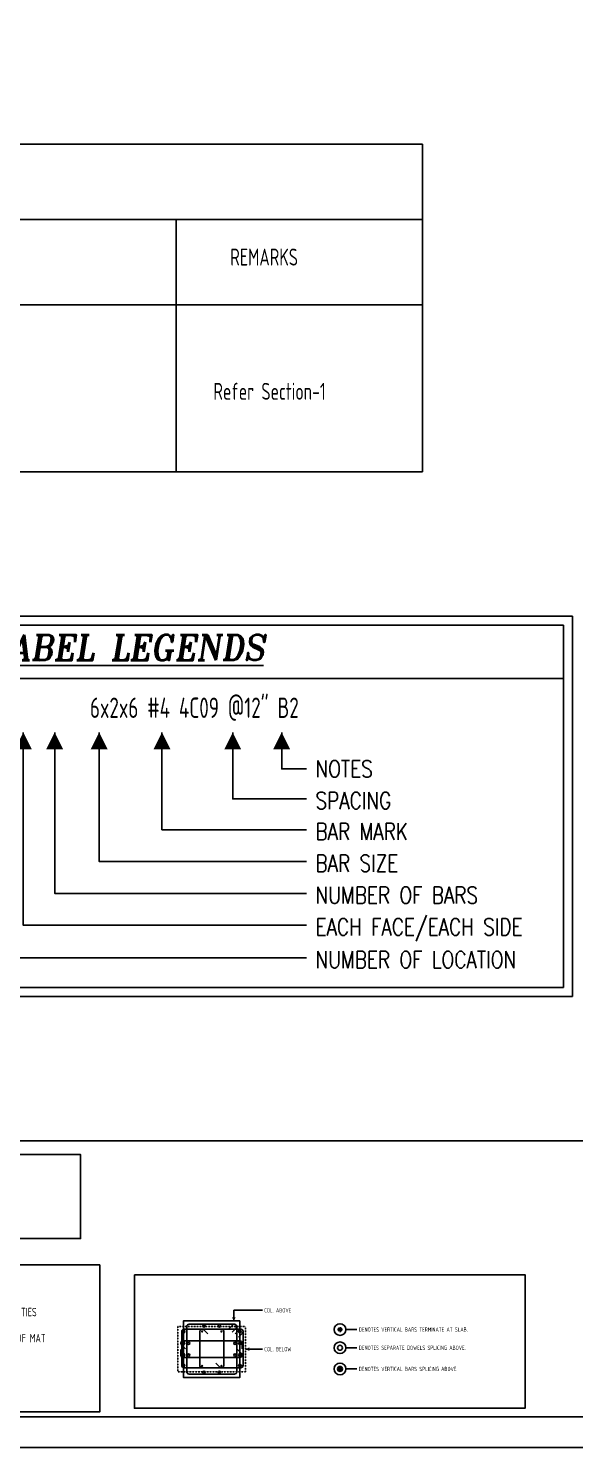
# Model space of a CAD drawing. Header units: inches. Extents: x -3675 to 25720, y -2273 to 5046.
# Drawn here: x -1771 to -1482, y -2273 to -1520 of the extents above; entities that cross this region are included whole.
import ezdxf
from ezdxf.enums import TextEntityAlignment as Align

# ---------------------------------------------------------------- set-up
doc = ezdxf.new("R2010")
doc.units = ezdxf.units.IN
doc.header["$LTSCALE"] = 0.025
doc.header["$MEASUREMENT"] = 0
doc.linetypes.add('HIDDEN', pattern=[6, 3, -3])
doc.layers.get('0').update_dxf_attribs({"linetype": 'CONTINUOUS'})
for name, color, linetype in [('0-25TEXT', 7, 'CONTINUOUS'), ('0-35', 3, 'CONTINUOUS'), ('0-35TEXT', 3, 'CONTINUOUS'), ('hidden', 7, 'HIDDEN'), ('REBARS', 4, 'CONTINUOUS')]:
    doc.layers.add(name, color=color, linetype=linetype)
doc.styles.add('AR', font='ARCHQUIK.shx', dxfattribs={"width": 0.8})
doc.styles.add('ATTR', font='romans.shx', dxfattribs={"width": 0.8, "height": 1.8645})
doc.styles.add('ROMANT', font='romant')

# ---------------------------------------------------------------- blocks, each defined once
blk = doc.blocks.new('leadrblk')
blk.add_lwpolyline([(0, 0, 0, 1, 0), (1, 0, 1, 1, 0)], format="xyseb")
blk = doc.blocks.new('A$C16F86EFF')
blk.add_line((-324.07, 168.73), (-4.8, 168.73))
at = {"layer": '0-25TEXT'}
for points in [[(-309.6, 140.1), (-309.6, 20.45), (-141.12, 20.45)], [(-291.39, 140.1), (-291.39, 37.81), (-141.12, 37.81)], [(-274.74, 140.1), (-274.74, 54.68), (-141.12, 54.68)], [(-251.12, 140.1), (-251.12, 71.56), (-141.12, 71.56)], [(-217.81, 140.1), (-217.81, 88.43), (-141.12, 88.43)], [(-180.24, 140.1), (-180.24, 104.83), (-141.12, 104.83)], [(-154.29, 140.1), (-154.29, 120.75), (-141.12, 120.75)]]:
    blk.add_lwpolyline(points, dxfattribs=at)
at = {"layer": '0-35', "color": 1}
for points in [[(-328.87, 201.72), (0, 201.72), (0, 0), (-328.87, 0)], [(-324.07, 196.92), (-4.8, 196.92), (-4.8, 4.8), (-324.07, 4.8)]]:
    blk.add_lwpolyline(points, close=True, dxfattribs=at)
at = {"layer": '0-25TEXT', "xscale": 8.998299212602461, "yscale": 3.60113385826844, "zscale": 4.800000000000001, "rotation": 270.0000046056895}
for p in [(-309.6, 140.1), (-291.39, 140.1), (-274.74, 140.1), (-251.12, 140.1), (-217.81, 140.1), (-180.24, 140.1), (-154.29, 140.1)]:
    blk.add_blockref('leadrblk', p, dxfattribs=at)
at = {"linetype": 'Continuous', "style": 'ROMANT', "oblique": 9, "width": 0.95}
blk.add_text('%%ULABEL LEGENDS', height=13.5, dxfattribs=at).set_placement((-235.98, 178.36), align=Align.CENTER)
at = {"layer": '0-35TEXT', "style": 'AR', "width": 0.8}
blk.add_text('6x2x6 #4 4C09 @12" B2', height=10.8, dxfattribs=at).set_placement((-145.21, 147.78), align=Align.RIGHT)
at = {"layer": '0-35TEXT', "style": 'ATTR', "width": 0.8}
for s, height, p in [('NOTES', 8.95, (-136.32, 116.29)), ('SPACING', 8.95, (-136.32, 99.43)), ('BAR MARK', 8.95, (-136.32, 83.03)), ('BAR SIZE', 8.95, (-136.32, 66.16)), ('NUMBER OF BARS', 8.9496, (-136.32, 49.28)), ('EACH FACE/EACH SIDE', 8.9496, (-136.32, 32.41)), ('NUMBER OF LOCATION', 8.9496, (-136.32, 15.05))]:
    blk.add_text(s, height=height, dxfattribs=at).set_placement(p)

msp = doc.modelspace()

# ---------------------------------------------------------------- hatches: boundary and pattern name
at = {"layer": 'REBARS'}
h = msp.add_hatch(color=256, dxfattribs=at)
h.dxf.hatch_style = 1
h.paths.add_polyline_path([(-1604.68247, -2231.09025, 1), (-1607.32508, -2231.09025, 1)])

# ---------------------------------------------------------------- linework, layer by layer
msp.add_lwpolyline([(-2337.88057, -2256.41673), (-1424.38098, -2256.41673), (-1424.38098, -2110.01298), (-2337.88057, -2110.01298)], close=True)
at = {"layer": '0-25TEXT'}
for points in [[(-1662.3542, -2205.59479), (-1662.3542, -2200.00413), (-1647.17593, -2200.00413)], [(-1656.09058, -2220.59479), (-1647.17593, -2220.59479)]]:
    msp.add_lwpolyline(points, dxfattribs=at)
at = {"layer": '0-35', "color": 1}
for p, q in [((-2334.27105, -1581.32865), (-1562.26782, -1581.32865)), ((-1562.26782, -1755.141), (-1562.26782, -1581.32865)), ((-1562.26782, -1621.32865), (-2334.27105, -1621.32865)), ((-1692.99557, -1755.141), (-1692.99557, -1621.32865)), ((-1562.26782, -1666.5506), (-2334.27105, -1666.5506)), ((-1562.26782, -1755.141), (-2334.27105, -1755.141))]:
    msp.add_line(p, q, dxfattribs=at)
at = {"layer": '0-35'}
for p, q in [((-1604.68247, -2210.1957), (-1607.32508, -2210.1957)), ((-1606.93808, -2211.13001), (-1605.06947, -2209.2614)), ((-1605.06947, -2211.13001), (-1606.93808, -2209.2614)), ((-1606.00378, -2211.51701), (-1606.00378, -2208.8744))]:
    msp.add_line(p, q, dxfattribs=at)
at = {"layer": '0-35', "color": 1}
for points in [[(-1938.25518, -2117.36275), (-1743.68422, -2117.36275), (-1743.68422, -2161.94883), (-1938.25518, -2161.94883)], [(-1938.25518, -2175.89951), (-1733.51273, -2175.89951), (-1733.51273, -2253.92514), (-1938.25518, -2253.92514)], [(-1715.1384, -2181.14492), (-1507.77105, -2181.14492), (-1507.77105, -2251.95811), (-1715.1384, -2251.95811)]]:
    msp.add_lwpolyline(points, close=True, dxfattribs=at)
at = {"layer": '0-35'}
msp.add_lwpolyline([(-1659.09058, -2205.59479), (-1689.09058, -2205.59479), (-1689.09058, -2235.59479), (-1659.09058, -2235.59479)], close=True, dxfattribs=at)
for points in [[(-1689.55784, -2210.56828), (-1688.5072, -2211.8713), (-1689.03252, -2211.21979), (-1688.50981, -2210.56618), (-1689.55522, -2211.8734), (-1689.03252, -2211.21979), (-1689.86943, -2211.21979), (-1688.1956, -2211.21979), (-1689.03252, -2211.21979), (-1689.03252, -2212.05671), (-1689.03252, -2210.38288)], [(-1658.62332, -2210.56828), (-1659.67396, -2211.8713), (-1659.14864, -2211.21979), (-1659.67135, -2210.56618), (-1658.62594, -2211.8734), (-1659.14864, -2211.21979), (-1658.31173, -2211.21979), (-1659.98556, -2211.21979), (-1659.14864, -2211.21979), (-1659.14864, -2212.05671), (-1659.14864, -2210.38288)], [(-1689.6159, -2216.82011), (-1688.56526, -2218.12313), (-1689.09058, -2217.47162), (-1688.56788, -2216.81801), (-1689.61328, -2218.12523), (-1689.09058, -2217.47162), (-1689.92749, -2217.47162), (-1688.25367, -2217.47162), (-1689.09058, -2217.47162), (-1689.09058, -2218.30854), (-1689.09058, -2216.63471)], [(-1658.56526, -2216.81828), (-1659.6159, -2218.1213), (-1659.09058, -2217.46979), (-1659.61328, -2216.81618), (-1658.56788, -2218.1234), (-1659.09058, -2217.46979), (-1658.25367, -2217.46979), (-1659.92749, -2217.46979), (-1659.09058, -2217.46979), (-1659.09058, -2218.30671), (-1659.09058, -2216.63288)], [(-1689.6159, -2223.06828), (-1688.56526, -2224.3713), (-1689.09058, -2223.71979), (-1688.56788, -2223.06618), (-1689.61328, -2224.3734), (-1689.09058, -2223.71979), (-1689.92749, -2223.71979), (-1688.25367, -2223.71979), (-1689.09058, -2223.71979), (-1689.09058, -2224.5567), (-1689.09058, -2222.88288)], [(-1689.6159, -2228.56828), (-1688.56526, -2229.8713), (-1689.09058, -2229.21979), (-1688.56788, -2228.56618), (-1689.61328, -2229.8734), (-1689.09058, -2229.21979), (-1689.92749, -2229.21979), (-1688.25367, -2229.21979), (-1689.09058, -2229.21979), (-1689.09058, -2230.05671), (-1689.09058, -2228.38288)], [(-1658.56526, -2223.06828), (-1659.6159, -2224.3713), (-1659.09058, -2223.71979), (-1659.61328, -2223.06618), (-1658.56788, -2224.3734), (-1659.09058, -2223.71979), (-1658.25367, -2223.71979), (-1659.92749, -2223.71979), (-1659.09058, -2223.71979), (-1659.09058, -2224.5567), (-1659.09058, -2222.88288)], [(-1658.56526, -2228.56828), (-1659.6159, -2229.8713), (-1659.09058, -2229.21979), (-1659.61328, -2228.56618), (-1658.56788, -2229.8734), (-1659.09058, -2229.21979), (-1658.25367, -2229.21979), (-1659.92749, -2229.21979), (-1659.09058, -2229.21979), (-1659.09058, -2230.05671), (-1659.09058, -2228.38288)]]:
    msp.add_lwpolyline(points, dxfattribs=at)
at = {"layer": '0-35', "color": 0, "lineweight": -2}
for points in [[(-1602.89215, -2210.1957), (-1597.06209, -2210.1957)], [(-1602.89215, -2219.8617), (-1597.06209, -2219.8617)], [(-1602.89215, -2231.09025), (-1597.06209, -2231.09025)]]:
    msp.add_lwpolyline(points, dxfattribs=at)
at = {"layer": '0-35', "color": 253}
for centre in [(-1678.19475, -2208.28229), (-1669.98641, -2208.28229), (-1678.19475, -2232.90729), (-1669.98641, -2232.90729)]:
    msp.add_circle(centre, 0.625, dxfattribs=at)
at = {"layer": '0-35', "color": 0, "lineweight": -2}
for centre in [(-1606.00378, -2210.1957), (-1606.00378, -2219.8617), (-1606.00378, -2231.09025)]:
    msp.add_circle(centre, 3.11163, dxfattribs=at)
at = {"layer": '0-35'}
for centre, radius in [((-1686.40308, -2217.46979), 0.625), ((-1661.77808, -2217.46979), 0.625), ((-1606.00378, -2219.8617), 1.3213), ((-1686.40308, -2223.71979), 0.625), ((-1661.77808, -2223.71979), 0.625)]:
    msp.add_circle(centre, radius, dxfattribs=at)
at = {"layer": '0-35TEXT'}
msp.add_lwpolyline([(-3121.78841, 283.49724), (-1026.37308, 283.49724), (-1026.37308, -2272.82815), (-3121.78841, -2272.82815)], close=True, dxfattribs=at)
at = {"layer": 'hidden', "linetype": 'HIDDEN'}
msp.add_lwpolyline([(-1692.09058, -2208.59479), (-1692.09058, -2232.59479), (-1656.09058, -2232.59479), (-1656.09058, -2208.59479)], close=True, dxfattribs=at)
at = {"layer": 'REBARS', "color": 4}
for points in [[(-1661.72081, -2212.45724), (-1659.59949, -2210.33592, -0.668178316), (-1657.4656, -2211.2198), (-1657.4656, -2229.2198, -0.414213744), (-1658.7156, -2230.4698), (-1688.7156, -2230.46979, -0.414213349), (-1689.9656, -2229.21979), (-1689.9656, -2211.21979, -0.414213744), (-1688.7156, -2209.96979), (-1658.7156, -2209.9698, -0.668178678), (-1657.83172, -2212.10368), (-1659.95304, -2214.22501)], [(-1676.21037, -2212.45723), (-1678.33169, -2210.33591, 0.668178552), (-1680.46558, -2211.21979), (-1680.46558, -2229.21979, 0.414213451), (-1679.21558, -2230.46979), (-1676.21558, -2230.46979)], [(-1671.97079, -2227.98236), (-1669.84947, -2230.10367, 0.668178441), (-1667.71558, -2229.21979), (-1667.71558, -2211.21979, 0.414213451), (-1668.96558, -2209.96979), (-1671.96558, -2209.96979)], [(-1687.9482, -2220.4351), (-1690.06953, -2218.31378, -0.668178803), (-1689.18564, -2216.1799), (-1659.18564, -2216.17991, -0.414213451), (-1657.93564, -2217.42991), (-1657.93564, -2220.42991)], [(-1660.42308, -2220.75448), (-1658.30176, -2222.8758, -0.668178552), (-1659.18564, -2225.00968), (-1689.18564, -2225.00968, -0.414213451), (-1690.43564, -2223.75968), (-1690.43564, -2220.75968)]]:
    msp.add_lwpolyline(points, format="xyb", dxfattribs=at)
at = {"layer": 'REBARS', "color": 253}
msp.add_lwpolyline([(-1665.09579, -2209.83223), (-1662.97447, -2207.71091, -0.668178316), (-1660.84058, -2208.59479), (-1660.84058, -2232.59479, -0.414213744), (-1662.09058, -2233.84479), (-1686.09058, -2233.84479, -0.414213349), (-1687.34058, -2232.59479), (-1687.34058, -2208.59478, -0.414213744), (-1686.09058, -2207.34478), (-1662.09058, -2207.34479, -0.668178678), (-1661.2067, -2209.47868), (-1663.32802, -2211.6)], format="xyb", dxfattribs=at)
at = {"layer": 'REBARS', "const_width": 0.6}
for points in [[(-1679.51558, -2211.21979, -1), (-1678.91558, -2211.21979, -1), (-1679.51558, -2211.21979)], [(-1679.51558, -2211.21979, -1), (-1678.91558, -2211.21979, -1), (-1679.51558, -2211.21979)], [(-1669.26558, -2211.21979, -1), (-1668.66558, -2211.21979, -1), (-1669.26558, -2211.21979)], [(-1669.26558, -2211.21979, -1), (-1668.66558, -2211.21979, -1), (-1669.26558, -2211.21979)], [(-1679.51558, -2229.5016, 1), (-1678.91558, -2229.5016, 1), (-1679.51558, -2229.5016)], [(-1679.51558, -2229.5016, 1), (-1678.91558, -2229.5016, 1), (-1679.51558, -2229.5016)], [(-1669.26558, -2229.5016, 1), (-1668.66558, -2229.5016, 1), (-1669.26558, -2229.5016)], [(-1669.26558, -2229.5016, 1), (-1668.66558, -2229.5016, 1), (-1669.26558, -2229.5016)]]:
    msp.add_lwpolyline(points, format="xyb", dxfattribs=at)
at = {"layer": 'REBARS'}
msp.add_circle((-1606.00378, -2231.09025), 1.3213, dxfattribs=at)

# ---------------------------------------------------------------- block references
msp.add_blockref('A$C16F86EFF', (-1482.67922, -2033.53125))
at = {"layer": '0-25TEXT', "xscale": 1.874645669291338, "yscale": 0.7502362204724409, "zscale": 0.5, "rotation": 90}
msp.add_blockref('leadrblk', (-1662.3542, -2205.59479), dxfattribs=at)
at = {"layer": '0-25TEXT', "xscale": 1.874645669291338, "yscale": 0.7502362204724409, "zscale": 0.5}
msp.add_blockref('leadrblk', (-1656.09058, -2220.59479), dxfattribs=at)

# ---------------------------------------------------------------- texts
at = {"layer": '0-35TEXT', "style": 'AR', "width": 0.8}
for s, height, p in [('REMARKS', 9, (-1664.26656, -1645.80337)), ('Refer Section-1', 9, (-1673.20023, -1717.01688)), ('VERTICAL TIES', 4.4998875, (-1795.95426, -2203.17213)), ('COL. ABOVE', 2.249944, (-1646.17596, -2201.12911)), ('BOTTOM OF MAT', 4.4998875, (-1795.95426, -2216.99726)), ('DENOTES VERTICAL BARS TERMINATE AT SLAB.', 2.2499437, (-1596.06211, -2211.32068)), ('COL. BELOW', 2.249944, (-1646.17596, -2221.71976)), ('DENOTES SEPARATE DOWELS SPLICING ABOVE.', 2.2499437, (-1596.06211, -2220.98667)), ('DENOTES VERTICAL BARS SPLICING ABOVE.', 2.2499437, (-1596.06211, -2232.21522))]:
    msp.add_text(s, height=height, dxfattribs=at).set_placement(p)

doc.saveas('drawing.dxf')
